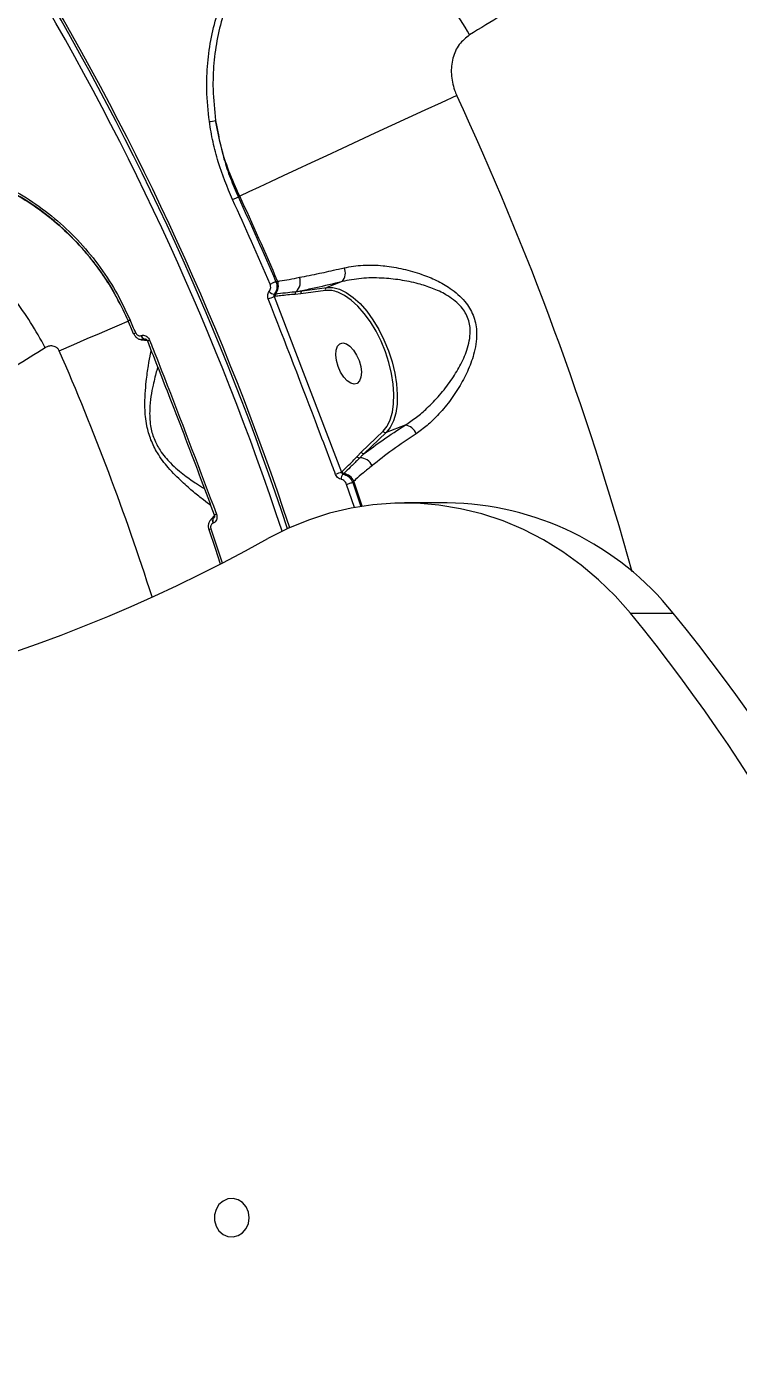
# Model space of a CAD drawing. Header units: millimetres. Extents: x -7245 to 6306, y -6696 to 5973.
# Drawn here: x -2604.2 to -2456.4, y 930.6 to 1209.2 of the extents above; entities that cross this region are included whole.
import ezdxf

# ---------------------------------------------------------------- set-up
doc = ezdxf.new("R2010")
doc.units = ezdxf.units.MM
for name, color, linetype in [('DIKOM_ОБЪЕКТ', 7, 'Continuous'), ('DIKOM_РАЗМЕР_ЗОНА', 7, 'Continuous'), ('DIKOM_РАЗМЕР_ОБЪЕКТА', 7, 'Continuous')]:
    doc.layers.add(name, color=color, linetype=linetype)
doc.styles.add('style1', font='arial.ttf', dxfattribs={"width": 0.8})
doc.dimstyles.new('1-50', dxfattribs={"dimtxt": 300, "dimasz": 200, "dimexe": 100, "dimexo": 0, "dimgap": 100, "dimtad": 1, "dimtxsty": 'style1', "dimcen": 200, "dimclrd": 7, "dimclre": 7, "dimclrt": 7, "dimadec": 1, "dimazin": 2, "dimtfac": 1, "dimtmove": 0, "dimatfit": 2, "dimfxl": 0, "dimlwd": 25, "dimlwe": 18, "dimarcsym": 0})

# ---------------------------------------------------------------- blocks, each defined once
blk = doc.blocks.new('*D10')
at = {"layer": 'Defpoints', "color": 0, "transparency": 16777216}
for p in [(-4365.71, 2792.53), (4306.16, 475.6), (4306.16, -5965.27)]:
    blk.add_point(p, dxfattribs=at)
at = {"layer": 'DIKOM_РАЗМЕР_ОБЪЕКТА', "color": 7, "lineweight": 18, "transparency": 16777216}
for p, q in [((-4365.71, 2792.53), (-4365.71, -6065.27)), ((4306.16, 475.6), (4306.16, -6065.27))]:
    blk.add_line(p, q, dxfattribs=at)
at = {"layer": 'DIKOM_РАЗМЕР_ОБЪЕКТА', "color": 7, "lineweight": 25, "transparency": 16777216}
blk.add_line((-4165.71, -5965.27), (4106.16, -5965.27), dxfattribs=at)
at = {"layer": 'DIKOM_РАЗМЕР_ОБЪЕКТА', "color": 7, "transparency": 16777216}
for points in [[(-4165.71, -5931.93), (-4165.71, -5998.6), (-4365.71, -5965.27)], [(4106.16, -5931.93), (4106.16, -5998.6), (4306.16, -5965.27)]]:
    blk.add_solid(points, dxfattribs=at)
at = {"layer": 'DIKOM_РАЗМЕР_ОБЪЕКТА', "color": 7, "transparency": 16777216, "insert": (-85.78, -5712.1), "char_height": 300, "attachment_point": 5, "style": 'style1'}
blk.add_mtext('8650', dxfattribs=at)
blk = doc.blocks.new('*D11')
at = {"layer": 'Defpoints', "color": 0, "transparency": 16777216}
for p in [(-3472.32, 4472.83), (-6199.73, -2928.86), (1850.21, -2928.86)]:
    blk.add_point(p, dxfattribs=at)
at = {"layer": 'DIKOM_РАЗМЕР_ОБЪЕКТА', "color": 7, "lineweight": 18, "transparency": 16777216}
for p, q in [((-3472.32, 4472.83), (-6299.73, 4472.83)), ((1850.21, -2928.86), (-6299.73, -2928.86))]:
    blk.add_line(p, q, dxfattribs=at)
at = {"layer": 'DIKOM_РАЗМЕР_ОБЪЕКТА', "color": 7, "lineweight": 25, "transparency": 16777216}
blk.add_line((-6199.73, 4272.83), (-6199.73, -2728.86), dxfattribs=at)
at = {"layer": 'DIKOM_РАЗМЕР_ОБЪЕКТА', "color": 7, "transparency": 16777216}
for points in [[(-6233.06, 4272.83), (-6166.39, 4272.83), (-6199.73, 4472.83)], [(-6233.06, -2728.86), (-6166.39, -2728.86), (-6199.73, -2928.86)]]:
    blk.add_solid(points, dxfattribs=at)
at = {"layer": 'DIKOM_РАЗМЕР_ОБЪЕКТА', "color": 7, "transparency": 16777216, "insert": (-6452.9, 984.54), "char_height": 300, "attachment_point": 5, "rotation": 90, "style": 'style1'}
blk.add_mtext('7400', dxfattribs=at)
blk = doc.blocks.new('*D13')
at = {"layer": 'Defpoints', "color": 0, "transparency": 16777216}
for p in [(-4231.86, 5972.83), (-6795, -4928.88), (1792.4, -4928.88)]:
    blk.add_point(p, dxfattribs=at)
at = {"layer": 'DIKOM_РАЗМЕР_ЗОНА', "color": 7, "lineweight": 18, "transparency": 16777216}
for p, q in [((-4231.86, 5972.83), (-6895, 5972.83)), ((1792.4, -4928.88), (-6895, -4928.88))]:
    blk.add_line(p, q, dxfattribs=at)
at = {"layer": 'DIKOM_РАЗМЕР_ЗОНА', "color": 7, "lineweight": 25, "transparency": 16777216}
blk.add_line((-6795, 5772.83), (-6795, -4728.88), dxfattribs=at)
at = {"layer": 'DIKOM_РАЗМЕР_ЗОНА', "color": 7, "transparency": 16777216}
for points in [[(-6828.33, 5772.83), (-6761.67, 5772.83), (-6795, 5972.83)], [(-6828.33, -4728.88), (-6761.67, -4728.88), (-6795, -4928.88)]]:
    blk.add_solid(points, dxfattribs=at)
at = {"layer": 'DIKOM_РАЗМЕР_ЗОНА', "color": 7, "transparency": 16777216, "insert": (-7048.17, 972.94), "char_height": 300, "attachment_point": 5, "rotation": 90, "style": 'style1'}
blk.add_mtext('10900', dxfattribs=at)

msp = doc.modelspace()

# ---------------------------------------------------------------- linework, layer by layer
at = {"layer": 'DIKOM_ОБЪЕКТ', "color": 7, "linetype": 'Continuous', "lineweight": 15}
for p, q in [((-2559.945, 1174.08), (-2560.23, 1173.911)), ((-2552.417, 1156.34), (-2552.079, 1156.387)), ((-2538.687, 1156.328), (-2541.887, 1155.1)), ((-2547.246, 1153.79), (-2548.429, 1153.676)), ((-2542.141, 1154.47), (-2547.246, 1153.79)), ((-2546.993, 1154.419), (-2541.887, 1155.1)), ((-2552.595, 1153.244), (-2552.78, 1153.22)), ((-2552.78, 1153.22), (-2538.792, 1116.736)), ((-2580.413, 1145.097), (-2580.391, 1145.106)), ((-2579.624, 1144.364), (-2579.645, 1144.356)), ((-2579.645, 1144.356), (-2579.443, 1144.327)), ((-2579.487, 1144.371), (-2579.624, 1144.364)), ((-2579.087, 1143.993), (-2579.087, 1143.993)), ((-2525.554, 1126.529), (-2529.546, 1124.997)), ((-2534.713, 1120.903), (-2530.174, 1125.28)), ((-2529.546, 1124.997), (-2534.085, 1120.62)), ((-2535.567, 1120.022), (-2534.713, 1120.903)), ((-2538.792, 1116.736), (-2538.744, 1116.783)), ((-2538.328, 1116.478), (-2538.482, 1116.33)), ((-2536.222, 1114.875), (-2536.486, 1114.625)), ((-2536.486, 1114.625), (-2534.811, 1109.622)), ((-2534.481, 1109.674), (-2536.222, 1114.875)), ((-2536.137, 1109.395), (-2537.746, 1114.198)), ((-2516.843, 1110.345), (-2525.722, 1110.345)), ((-2565.446, 1106.171), (-2565.467, 1106.162)), ((-2565.274, 1107.369), (-2565.393, 1107.227)), ((-2565.393, 1107.227), (-2565.371, 1107.235)), ((-2565.371, 1107.235), (-2565.227, 1107.353)), ((-2565.221, 1107.87), (-2565.221, 1107.869)), ((-2565.921, 1104.977), (-2563.568, 1097.91)), ((-2478.798, 1087.448), (-2469.918, 1087.448))]:
    msp.add_line(p, q, dxfattribs=at)
at = {"layer": 'DIKOM_ОБЪЕКТ', "color": 7, "linetype": 'Continuous', "lineweight": 15, "flags": 128}
for points in [[(-2514.874, 1195.001), (-2518.142, 1193.484), (-2521.506, 1191.923), (-2524.933, 1190.332), (-2528.393, 1188.726), (-2531.854, 1187.119), (-2535.285, 1185.526), (-2538.655, 1183.963), (-2541.931, 1182.442), (-2545.086, 1180.977), (-2548.089, 1179.583), (-2550.914, 1178.272), (-2553.536, 1177.055), (-2555.928, 1175.944), (-2558.071, 1174.95), (-2559.945, 1174.08)], [(-2561.437, 1173.351), (-2561.277, 1173.426), (-2561.107, 1173.504), (-2560.934, 1173.585), (-2560.764, 1173.663), (-2560.602, 1173.738), (-2560.456, 1173.806), (-2560.331, 1173.864), (-2560.23, 1173.911)], [(-2553.642, 1155.82), (-2553.479, 1155.889), (-2553.307, 1155.962), (-2553.131, 1156.037), (-2552.958, 1156.111), (-2552.795, 1156.18), (-2552.647, 1156.243), (-2552.52, 1156.297), (-2552.417, 1156.34)], [(-2541.887, 1155.1), (-2540.601, 1155.092), (-2539.234, 1154.743), (-2537.817, 1154.058), (-2536.38, 1153.054), (-2534.956, 1151.752), (-2533.574, 1150.181), (-2532.266, 1148.374), (-2531.06, 1146.373), (-2529.982, 1144.22), (-2529.057, 1141.962), (-2528.304, 1139.65), (-2527.74, 1137.333), (-2527.376, 1135.063), (-2527.223, 1132.889), (-2527.281, 1130.858), (-2527.551, 1129.016), (-2528.026, 1127.403), (-2528.696, 1126.053), (-2529.546, 1124.997)], [(-2529.191, 1126.569), (-2528.7, 1127.613), (-2528.239, 1129.177), (-2527.978, 1130.964), (-2527.921, 1132.933), (-2528.07, 1135.041), (-2528.423, 1137.242), (-2528.969, 1139.489), (-2529.7, 1141.731), (-2530.597, 1143.92), (-2531.642, 1146.008), (-2532.811, 1147.949), (-2534.08, 1149.701), (-2535.42, 1151.224), (-2536.801, 1152.487), (-2538.194, 1153.46), (-2539.559, 1154.12)], [(-2597.405, 1141.95), (-2594.374, 1143.269), (-2591.591, 1144.479), (-2589.077, 1145.573), (-2586.853, 1146.54), (-2584.935, 1147.374), (-2583.339, 1148.068), (-2583.124, 1148.162)], [(-2539.507, 1138.695), (-2539.845, 1139.913), (-2539.978, 1141.081), (-2539.897, 1142.104), (-2539.609, 1142.9), (-2539.136, 1143.405), (-2538.516, 1143.576), (-2537.801, 1143.401), (-2537.048, 1142.894), (-2536.318, 1142.096), (-2535.67, 1141.071), (-2535.156, 1139.902), (-2534.819, 1138.684), (-2534.685, 1137.516), (-2534.766, 1136.493), (-2535.054, 1135.697), (-2535.527, 1135.193), (-2536.147, 1135.021), (-2536.862, 1135.196), (-2537.616, 1135.703), (-2538.346, 1136.501), (-2538.994, 1137.526), (-2539.507, 1138.695)], [(-2530.174, 1125.28), (-2529.35, 1126.304), (-2529.191, 1126.569)], [(-2537.746, 1114.198), (-2537.578, 1114.254), (-2537.4, 1114.314), (-2537.22, 1114.376), (-2537.042, 1114.436), (-2536.874, 1114.493), (-2536.721, 1114.545), (-2536.591, 1114.59), (-2536.486, 1114.625)], [(-2478.798, 1087.448), (-2481.992, 1091.053), (-2485.414, 1094.396), (-2489.044, 1097.457), (-2492.865, 1100.222), (-2496.856, 1102.677), (-2500.997, 1104.809), (-2505.266, 1106.605), (-2509.641, 1108.058), (-2514.1, 1109.16), (-2518.619, 1109.905), (-2523.175, 1110.288), (-2527.745, 1110.309), (-2532.303, 1109.967), (-2536.827, 1109.264), (-2541.294, 1108.203), (-2545.68, 1106.79), (-2549.963, 1105.032), (-2554.12, 1102.939)], [(-2566.362, 1104.828), (-2565.069, 1100.985), (-2563.987, 1097.695)], [(-2557.969, 961.896), (-2558.13, 963.075), (-2558.599, 964.149), (-2559.334, 965.023), (-2560.27, 965.619), (-2561.323, 965.885), (-2562.401, 965.795), (-2563.407, 965.36), (-2564.251, 964.617), (-2564.86, 963.631), (-2565.179, 962.492), (-2565.179, 961.3), (-2564.86, 960.16), (-2564.251, 959.175), (-2563.407, 958.432), (-2562.401, 957.996), (-2561.323, 957.907), (-2560.27, 958.172), (-2559.334, 958.768), (-2558.599, 959.642), (-2558.13, 960.717), (-2557.969, 961.896)]]:
    msp.add_lwpolyline(points, dxfattribs=at)
at = {"layer": 'DIKOM_ОБЪЕКТ', "color": 7, "linetype": 'Continuous', "lineweight": 15}
for centre, radius, start, end in [((-3101.08, 922.896), 579.133, 18.272481, 30.901152), ((-3101.08, 922.896), 580.367, 18.287248, 30.901446), ((-3101.08, 922.896), 580.869, 18.292511, 30.901446), ((-2605.723, 1152.978), 108.284, 30.26916, 38.0972), ((-3101.08, 922.896), 646.281, 15.540675, 24.899779), ((-2566.454, 1193.989), 4.449, 272.60946, 289.71071), ((-3101.08, 922.896), 594.93, 23.048769, 24.89662), ((-3101.08, 922.896), 596.261, 23.048769, 24.89662), ((-3101.08, 922.896), 596.591, 23.040116, 24.899779), ((-2540.58, 1158.094), 2.589, 316.98414, 25.32068), ((-2554.639, 1155.451), 2.725, 321.54852, 20.08304), ((-2550.005, 1156.25), 2.655, 311.90011, 21.42357), ((-2552.666, 1155.236), 1.518, 220.38562, 266.23633), ((-2552.08, 1153.417), 0.543, 141.38121, 198.53582), ((-2547.928, 1153.842), 0.528, 125.1115, 198.32067), ((-2546.776, 1153.966), 0.502, 115.53431, 200.53372), ((-2541.67, 1154.646), 0.503, 115.60471, 200.41877), ((-2541.572, 1148.965), 5.535, 68.66441, 95.89968), ((-2670.024, 1105.666), 78.867, 27.91768, 36.69305), ((-2575.65, 1209.085), 60.365, 290.99728, 292.26318), ((-3101.08, 922.896), 564.822, 23.20971, 23.50485), ((-3101.08, 922.896), 565.287, 23.20971, 23.50485), ((-2603.225, 1195.545), 54.38, 293.00761, 293.49757), ((-2579.435, 1145.342), 1.008, 194.0626, 257.92979), ((-2579.413, 1145.35), 1.008, 194.01252, 257.94302), ((-2580.487, 1148.539), 4.756, 287.11311, 292.7736), ((-3101.08, 922.896), 549.248, 17.80811, 23.50485), ((-2526.035, 1123.615), 2.953, 22.27828, 80.6303), ((-2529.697, 1125.501), 0.526, 204.86844, 286.65074), ((-2535.076, 1120.272), 0.552, 207.04038, 277.52648), ((-2534.235, 1121.125), 0.527, 204.88108, 286.56578), ((-2535.009, 1116.885), 2.841, 24.83685, 89.88188), ((-2522.034, 1069.528), 50.094, 109.54379, 111.06977), ((-2537.249, 1115.228), 1.654, 138.22565, 178.93887), ((-2538.235, 1117.04), 0.57, 206.80857, 260.63819), ((-2538.801, 1113.673), 2.845, 24.99988, 80.43445), ((-2517.514, 1049.437), 60.911, 38.61196, 89.36857), ((-2564.577, 1106.635), 1.007, 144.03111, 207.9728), ((-2564.555, 1106.643), 1.008, 144.049, 207.95492), ((-2562.932, 1102.836), 5.53, 109.57357, 114.43982), ((-2588.838, 1171.621), 70.474, 288.59907, 288.97703), ((-2713.418, 1388.24), 326.76, 240.82311, 299.17689), ((-2756.428, 860.107), 358.834, 17.61075, 39.31286), ((-2747.548, 860.107), 358.834, 17.61075, 39.31286)]:
    msp.add_arc(centre, radius, start, end, dxfattribs=at)
for points, knots in [([(-2073.021, 1475.165), (-2074.106, 1474.508), (-2076.28, 1473.192), (-2080.835, 1470.435), (-2086.31, 1467.12), (-2092.77, 1463.209), (-2100.163, 1458.731), (-2108.48, 1453.694), (-2117.724, 1448.095), (-2127.861, 1441.952), (-2138.852, 1435.292), (-2150.643, 1428.145), (-2163.181, 1420.544), (-2176.436, 1412.505), (-2190.4, 1404.035), (-2205.036, 1395.153), (-2220.289, 1385.894), (-2236.088, 1376.299), (-2252.358, 1366.414), (-2269.061, 1356.259), (-2286.181, 1345.848), (-2303.677, 1335.199), (-2321.486, 1324.354), (-2339.523, 1313.362), (-2357.704, 1302.275), (-2375.988, 1291.114), (-2394.346, 1279.898), (-2412.746, 1268.643), (-2431.117, 1257.396), (-2449.371, 1246.205), (-2467.428, 1235.122), (-2483.899, 1224.995), (-2498.829, 1215.805), (-2507.744, 1210.308), (-2512.202, 1207.56)], [0, 0, 0, 0, 0.0315567, 0.0632127, 0.0949195, 0.1266264, 0.1582827, 0.1898394, 0.2213972, 0.2530542, 0.2847622, 0.3164697, 0.3481268, 0.379685, 0.4112653, 0.4429441, 0.4746739, 0.5064041, 0.5380837, 0.5696637, 0.6012948, 0.6330253, 0.6648064, 0.6965873, 0.7283188, 0.7599499, 0.7916589, 0.8234676, 0.8553265, 0.887186, 0.9189949, 0.950705, 0.9753526, 1, 1, 1, 1]), ([(-2566.251, 1189.545), (-2566.487, 1191.748), (-2566.921, 1195.81), (-2566.681, 1201.692), (-2565.916, 1207.118), (-2564.566, 1212.363), (-2562.637, 1217.358), (-2560.168, 1222.052), (-2557.182, 1226.405), (-2553.687, 1230.339), (-2549.771, 1233.869), (-2546.829, 1235.805), (-2545.36, 1236.771)], [0, 0, 0, 0, 0.1166807, 0.2150877, 0.3138012, 0.4121998, 0.5100623, 0.6082283, 0.7060833, 0.803952, 0.9021291, 1, 1, 1, 1]), ([(-2544.558, 1236.081), (-2545.995, 1235.135), (-2548.873, 1233.241), (-2552.701, 1229.784), (-2556.119, 1225.931), (-2559.036, 1221.666), (-2561.448, 1217.067), (-2563.329, 1212.172), (-2564.646, 1207.03), (-2565.387, 1201.71), (-2565.617, 1195.944), (-2565.187, 1191.961), (-2564.953, 1189.801)], [0, 0, 0, 0, 0.09777, 0.1958563, 0.2936318, 0.3914611, 0.4895914, 0.5874244, 0.685899, 0.7846774, 0.8831581, 1, 1, 1, 1]), ([(-2512.202, 1207.56), (-2512.978, 1206.941), (-2514.556, 1205.683), (-2515.844, 1202.728), (-2516.159, 1199.42), (-2515.634, 1196.768), (-2515.027, 1195.357), (-2514.874, 1195.001)], [0, 0, 0, 0, 0.2186903, 0.4447821, 0.6794078, 0.9191891, 1, 1, 1, 1]), ([(-2559.945, 1174.08), (-2560.725, 1175.798), (-2562.259, 1179.176), (-2563.935, 1184.461), (-2564.612, 1188.013), (-2564.953, 1189.801)], [0, 0, 0, 0, 0.3395468, 0.6677653, 1, 1, 1, 1]), ([(-2564.953, 1189.801), (-2564.458, 1187.124), (-2563.708, 1183.07), (-2561.925, 1177.792), (-2560.795, 1175.205), (-2560.23, 1173.911)], [0, 0, 0, 0, 0.4928103, 0.7463933, 1, 1, 1, 1]), ([(-2561.437, 1173.351), (-2562.512, 1175.937), (-2564.141, 1179.854), (-2565.555, 1185.333), (-2566.019, 1188.141), (-2566.251, 1189.545)], [0, 0, 0, 0, 0.4927718, 0.7463706, 1, 1, 1, 1]), ([(-2642.179, 1178.184), (-2640.534, 1178.811), (-2637.247, 1180.064), (-2631.855, 1180.951), (-2626.248, 1181.078), (-2620.493, 1180.368), (-2614.71, 1178.838), (-2609.017, 1176.503), (-2603.523, 1173.4), (-2598.335, 1169.568), (-2593.562, 1165.075), (-2589.306, 1159.991), (-2585.582, 1154.421), (-2583.66, 1150.373), (-2582.698, 1148.347)], [0, 0, 0, 0, 0.0836201, 0.1671679, 0.2504152, 0.333852, 0.4173071, 0.5004886, 0.5837425, 0.6671415, 0.7504603, 0.8333965, 0.9166328, 1, 1, 1, 1]), ([(-2625.751, 1180.17), (-2624.957, 1180.137), (-2622.985, 1180.054), (-2619.99, 1179.546), (-2617.029, 1178.848), (-2614.531, 1178.07), (-2611.228, 1176.852), (-2607.007, 1174.864), (-2602.003, 1171.746), (-2597.374, 1168.075), (-2593.981, 1164.724), (-2591.506, 1161.882), (-2589.626, 1159.506), (-2587.501, 1156.455), (-2585.199, 1152.645), (-2583.843, 1149.731), (-2583.114, 1148.166)], [0, 0, 0, 0, 0.0485624, 0.1205603, 0.1785171, 0.2243876, 0.2679785, 0.3746766, 0.4787576, 0.5823271, 0.6836123, 0.7243898, 0.7752901, 0.8380125, 0.9129934, 1, 1, 1, 1]), ([(-2584.78, 1151.571), (-2585.19, 1152.414), (-2586.558, 1155.227), (-2589.57, 1159.608), (-2593.723, 1164.616), (-2598.406, 1169.022), (-2603.489, 1172.79), (-2608.871, 1175.846), (-2614.448, 1178.132), (-2620.115, 1179.687), (-2623.85, 1180.042), (-2625.719, 1180.22)], [0, 0, 0, 0, 0.0507073, 0.1691556, 0.287637, 0.4067942, 0.5250343, 0.6441423, 0.7627851, 0.8812253, 1, 1, 1, 1]), ([(-2547.533, 1157.22), (-2546.179, 1157.477), (-2543.678, 1157.952), (-2540.415, 1158.685), (-2538.635, 1159.108), (-2538.24, 1159.201)], [0, 0, 0, 0, 0.4786918, 0.8843707, 1, 1, 1, 1]), ([(-2538.24, 1159.201), (-2536.959, 1159.425), (-2534.394, 1159.874), (-2531.47, 1159.748), (-2528.669, 1159.457), (-2525.966, 1159.008), (-2522.349, 1157.973), (-2519.068, 1156.631), (-2516.547, 1155.2), (-2514.584, 1153.69), (-2512.84, 1151.922), (-2511.296, 1149.405), (-2510.687, 1146.452), (-2510.785, 1143.845), (-2511.298, 1141.137), (-2512.39, 1138.046), (-2514.166, 1134.628), (-2516.332, 1131.388), (-2518.673, 1128.635), (-2521.009, 1126.382), (-2522.538, 1125.284), (-2523.302, 1124.735)], [0, 0, 0, 0, 0.0726908, 0.1455232, 0.1511271, 0.217327, 0.2835379, 0.3377187, 0.3918184, 0.4254873, 0.4591069, 0.5134545, 0.5679377, 0.6044923, 0.6411211, 0.7029648, 0.7649124, 0.8309043, 0.8968697, 0.9484529, 1, 1, 1, 1]), ([(-2552.417, 1156.34), (-2552.379, 1156.232), (-2552.248, 1155.86), (-2552.184, 1155.182), (-2552.331, 1154.364), (-2552.62, 1153.936), (-2552.766, 1153.721)], [0, 0, 0, 0, 0.1209279, 0.4143797, 0.7068657, 1, 1, 1, 1]), ([(-2552.079, 1156.387), (-2551.92, 1156.407), (-2550.576, 1156.581), (-2548.959, 1156.921), (-2547.533, 1157.22)], [0, 0, 0, 0, 0.1178818, 1, 1, 1, 1]), ([(-2538.687, 1156.328), (-2540.545, 1155.875), (-2543.493, 1155.156), (-2546.047, 1154.618), (-2546.993, 1154.419)], [0, 0, 0, 0, 0.6299029, 1, 1, 1, 1]), ([(-2525.554, 1126.529), (-2524.78, 1127.047), (-2523.231, 1128.082), (-2520.833, 1130.173), (-2518.39, 1132.707), (-2516.088, 1135.667), (-2514.141, 1138.771), (-2512.885, 1141.563), (-2512.218, 1144.012), (-2511.974, 1146.322), (-2512.428, 1148.958), (-2513.877, 1151.137), (-2515.532, 1152.603), (-2517.441, 1153.846), (-2519.891, 1154.98), (-2523.099, 1155.994), (-2526.636, 1156.73), (-2530.618, 1157.12), (-2534.739, 1157.114), (-2537.372, 1156.59), (-2538.687, 1156.328)], [0, 0, 0, 0, 0.0528519, 0.1057357, 0.1732911, 0.2408569, 0.3030082, 0.3650231, 0.4002935, 0.4354602, 0.4861109, 0.5366955, 0.5690574, 0.6014897, 0.6555912, 0.7097946, 0.7774918, 0.8451803, 0.9226657, 1, 1, 1, 1]), ([(-2554.02, 1152.728), (-2554.038, 1152.779), (-2554.113, 1152.987), (-2554.161, 1153.377), (-2554.08, 1153.867), (-2553.908, 1154.124), (-2553.822, 1154.252)], [0, 0, 0, 0, 0.0965627, 0.3986245, 0.6991524, 1, 1, 1, 1]), ([(-2553.822, 1154.252), (-2553.736, 1154.381), (-2553.564, 1154.638), (-2553.484, 1155.128), (-2553.532, 1155.533), (-2553.617, 1155.755), (-2553.642, 1155.82)], [0, 0, 0, 0, 0.292773, 0.5850848, 0.8786932, 1, 1, 1, 1]), ([(-2552.766, 1153.721), (-2552.792, 1153.678), (-2552.845, 1153.592), (-2552.855, 1153.43), (-2552.823, 1153.304), (-2552.789, 1153.236), (-2552.78, 1153.22)], [0, 0, 0, 0, 0.2926617, 0.5918272, 0.9001942, 1, 1, 1, 1]), ([(-2552.766, 1153.721), (-2552.744, 1153.724), (-2552.657, 1153.736), (-2552.57, 1153.748), (-2552.504, 1153.756)], [0, 0, 0, 0, 0.2500474, 1, 1, 1, 1]), ([(-2548.429, 1153.676), (-2549.456, 1153.588), (-2550.853, 1153.469), (-2552.23, 1153.291), (-2552.595, 1153.244)], [0, 0, 0, 0, 0.7353043, 1, 1, 1, 1]), ([(-2552.504, 1153.756), (-2552.335, 1153.778), (-2551.489, 1153.89), (-2550.082, 1154.077), (-2548.799, 1154.213), (-2548.232, 1154.273)], [0, 0, 0, 0, 0.1222754, 0.6114005, 1, 1, 1, 1]), ([(-2548.232, 1154.273), (-2548.052, 1154.291), (-2547.638, 1154.331), (-2547.226, 1154.387), (-2546.993, 1154.419)], [0, 0, 0, 0, 0.4352247, 1, 1, 1, 1]), ([(-2540.043, 1116.273), (-2540.277, 1116.897), (-2541.447, 1120.018), (-2546.039, 1132.195), (-2550.513, 1143.704), (-2554.02, 1152.728)], [0, 0, 0, 0, 0.0512282, 0.2561292, 1, 1, 1, 1]), ([(-2582.698, 1148.347), (-2582.78, 1148.311), (-2582.944, 1148.24), (-2583.085, 1148.179), (-2583.141, 1148.154), (-2583.118, 1148.164), (-2583.114, 1148.166)], [0, 0, 0, 0, 0.3134359, 0.6268725, 0.940432, 1, 1, 1, 1]), ([(-2581.959, 1145.494), (-2581.846, 1145.28), (-2581.624, 1144.855), (-2581.053, 1144.419), (-2580.616, 1144.32), (-2580.405, 1144.272)], [0, 0, 0, 0, 0.3444442, 0.6834266, 1, 1, 1, 1]), ([(-2581.543, 1145.674), (-2581.542, 1145.672), (-2581.496, 1145.571), (-2581.384, 1145.379), (-2581.172, 1145.194), (-2580.932, 1145.074), (-2580.677, 1145.024), (-2580.498, 1145.073), (-2580.413, 1145.097)], [0, 0, 0, 0, 0.004517, 0.2199534, 0.4356744, 0.568405, 0.7937972, 1, 1, 1, 1]), ([(-2580.391, 1145.106), (-2580.305, 1145.132), (-2580.083, 1145.2), (-2579.686, 1145.167), (-2579.254, 1144.967), (-2578.875, 1144.62), (-2578.722, 1144.309), (-2578.645, 1144.153)], [0, 0, 0, 0, 0.1341463, 0.346886, 0.5631471, 0.7817579, 1, 1, 1, 1]), ([(-2600.335, 1142.592), (-2604.496, 1139.975), (-2612.817, 1134.742), (-2624.654, 1127.272), (-2635.985, 1120.103), (-2647.106, 1113.045), (-2657.885, 1106.184), (-2668.198, 1099.596), (-2677.755, 1093.472), (-2686.485, 1087.858), (-2694.336, 1082.795), (-2701.061, 1078.444), (-2706.692, 1074.791), (-2711.291, 1071.8), (-2714.986, 1069.393), (-2717.752, 1067.588), (-2719.44, 1066.485), (-2720.186, 1065.997), (-2720.027, 1066.101), (-2719.999, 1066.12)], [0, 0, 0, 0, 0.0566674, 0.1133357, 0.1705668, 0.2277985, 0.2910668, 0.3543836, 0.4176515, 0.4827836, 0.5479705, 0.6131017, 0.6743795, 0.7357031, 0.7969803, 0.860026, 0.9231227, 0.9861676, 1, 1, 1, 1]), ([(-2597.405, 1141.95), (-2597.452, 1142.041), (-2597.551, 1142.231), (-2597.835, 1142.529), (-2598.237, 1142.784), (-2598.891, 1142.987), (-2599.458, 1142.953), (-2599.981, 1142.79), (-2600.194, 1142.671), (-2600.335, 1142.592)], [0, 0, 0, 0, 0.0768605, 0.1605463, 0.3175074, 0.4661549, 0.7625025, 0.8427843, 1, 1, 1, 1]), ([(-2580.405, 1144.242), (-2580.15, 1144.223), (-2579.636, 1144.186), (-2579.302, 1144.115), (-2579.133, 1144.079)], [0, 0, 0, 0, 0.4962413, 1, 1, 1, 1]), ([(-2579.645, 1144.356), (-2579.824, 1144.299), (-2580.072, 1144.22), (-2580.326, 1144.278), (-2580.396, 1144.294)], [0, 0, 0, 0, 0.7218955, 1, 1, 1, 1]), ([(-2579.498, 1144.383), (-2579.512, 1144.385), (-2579.558, 1144.39), (-2579.597, 1144.375), (-2579.624, 1144.364)], [0, 0, 0, 0, 0.2979931, 1, 1, 1, 1]), ([(-2579.498, 1144.385), (-2579.494, 1144.386), (-2579.48, 1144.39), (-2579.397, 1144.365), (-2579.281, 1144.287), (-2579.171, 1144.162), (-2579.107, 1144.053), (-2579.088, 1143.995), (-2579.088, 1143.995)], [0, 0, 0, 0, 0.1489722, 0.395604, 0.5913662, 0.7938885, 0.9982966, 1, 1, 1, 1]), ([(-2579.106, 1143.986), (-2577.55, 1140.04), (-2573.765, 1130.437), (-2569.152, 1118.39), (-2566.137, 1110.277), (-2565.241, 1107.863)], [0, 0, 0, 0, 0.3288612, 0.8003154, 1, 1, 1, 1]), ([(-2578.645, 1144.153), (-2578.401, 1143.533), (-2577.18, 1140.432), (-2572.482, 1128.427), (-2568.162, 1116.989), (-2564.785, 1108.046)], [0, 0, 0, 0, 0.0517166, 0.2585525, 1, 1, 1, 1]), ([(-2565.979, 1109.844), (-2565.985, 1109.848), (-2566.309, 1110.072), (-2567.485, 1110.991), (-2569.441, 1112.543), (-2571.507, 1114.333), (-2573.333, 1116.081), (-2574.707, 1117.556), (-2575.961, 1119.108), (-2577.225, 1120.968), (-2578.459, 1123.42), (-2579.211, 1126.067), (-2579.534, 1128.303), (-2579.67, 1130.575), (-2579.604, 1133.073), (-2579.313, 1136.068), (-2578.902, 1138.952), (-2578.535, 1141.006), (-2578.372, 1141.793), (-2578.328, 1142.006)], [0, 0, 0, 0, 0.0016512, 0.0865382, 0.1756368, 0.2647004, 0.3141151, 0.3634837, 0.4021631, 0.4407619, 0.4978949, 0.5551626, 0.5936827, 0.6322775, 0.6988327, 0.765528, 0.8644372, 0.9633368, 1, 1, 1, 1]), ([(-2576.965, 1138.533), (-2577.033, 1138.324), (-2577.347, 1137.351), (-2577.861, 1135.261), (-2578.399, 1132.512), (-2578.647, 1130.203), (-2578.659, 1128.11), (-2578.466, 1126.082), (-2577.836, 1123.668), (-2576.665, 1121.472), (-2575.441, 1119.854), (-2574.2, 1118.508), (-2572.826, 1117.25), (-2570.972, 1115.772), (-2569.024, 1114.397), (-2567.808, 1113.658), (-2567.28, 1113.337)], [0, 0, 0, 0, 0.0354956, 0.1650635, 0.2508755, 0.3364804, 0.3845509, 0.4325009, 0.5019286, 0.5712556, 0.6193695, 0.6676005, 0.7309306, 0.7943485, 0.9107715, 1, 1, 1, 1]), ([(-2534.085, 1120.62), (-2532.816, 1121.561), (-2530.253, 1123.463), (-2527.132, 1125.5), (-2525.554, 1126.529)], [0, 0, 0, 0, 0.4947725, 1, 1, 1, 1]), ([(-2523.302, 1124.735), (-2524.973, 1123.604), (-2528.361, 1121.311), (-2531.132, 1119.129), (-2532.424, 1118.084), (-2532.431, 1118.078)], [0, 0, 0, 0, 0.4914068, 0.9970602, 1, 1, 1, 1]), ([(-2538.744, 1116.783), (-2537.983, 1117.53), (-2536.911, 1118.583), (-2535.87, 1119.697), (-2535.567, 1120.022)], [0, 0, 0, 0, 0.7088438, 1, 1, 1, 1]), ([(-2534.085, 1120.62), (-2534.222, 1120.492), (-2534.533, 1120.201), (-2534.835, 1119.896), (-2535.003, 1119.726)], [0, 0, 0, 0, 0.4401969, 1, 1, 1, 1]), ([(-2535.003, 1119.726), (-2535.136, 1119.592), (-2535.797, 1118.923), (-2536.918, 1117.837), (-2537.88, 1116.91), (-2538.328, 1116.478)], [0, 0, 0, 0, 0.1178644, 0.589479, 1, 1, 1, 1]), ([(-2532.431, 1118.078), (-2533.056, 1117.579), (-2534.311, 1116.576), (-2535.519, 1115.563), (-2536.107, 1114.988), (-2536.222, 1114.875)], [0, 0, 0, 0, 0.4438749, 0.8911104, 1, 1, 1, 1]), ([(-2538.902, 1115.259), (-2538.928, 1115.264), (-2539.107, 1115.3), (-2539.432, 1115.447), (-2539.816, 1115.797), (-2539.967, 1116.115), (-2540.043, 1116.273)], [0, 0, 0, 0, 0.052274, 0.3651177, 0.6827779, 1, 1, 1, 1]), ([(-2537.746, 1114.198), (-2537.816, 1114.359), (-2537.957, 1114.681), (-2538.331, 1115.043), (-2538.667, 1115.211), (-2538.861, 1115.251), (-2538.902, 1115.259)], [0, 0, 0, 0, 0.3076199, 0.6156571, 0.9189693, 1, 1, 1, 1]), ([(-2538.792, 1116.736), (-2538.777, 1116.674), (-2538.748, 1116.552), (-2538.646, 1116.412), (-2538.548, 1116.348), (-2538.49, 1116.332), (-2538.482, 1116.33)], [0, 0, 0, 0, 0.334271, 0.6548642, 0.9511711, 1, 1, 1, 1]), ([(-2538.482, 1116.33), (-2538.413, 1116.317), (-2538.087, 1116.253), (-2537.517, 1115.985), (-2536.87, 1115.405), (-2536.614, 1114.885), (-2536.486, 1114.625)], [0, 0, 0, 0, 0.0813438, 0.3858671, 0.693715, 1, 1, 1, 1]), ([(-2565.956, 1106.827), (-2566.081, 1106.678), (-2566.351, 1106.355), (-2566.496, 1105.703), (-2566.49, 1105.16), (-2566.368, 1104.89), (-2566.343, 1104.834)], [0, 0, 0, 0, 0.2727517, 0.5907239, 0.9164579, 1, 1, 1, 1]), ([(-2565.196, 1107.774), (-2565.288, 1107.647), (-2565.491, 1107.37), (-2565.839, 1107.005), (-2566.028, 1106.807)], [0, 0, 0, 0, 0.4572942, 1, 1, 1, 1]), ([(-2565.467, 1106.162), (-2565.48, 1106.157), (-2565.581, 1106.118), (-2565.75, 1105.999), (-2565.895, 1105.784), (-2565.977, 1105.529), (-2565.997, 1105.263), (-2565.945, 1105.066), (-2565.921, 1104.977)], [0, 0, 0, 0, 0.0337709, 0.2523212, 0.4703968, 0.597818, 0.8191597, 1, 1, 1, 1]), ([(-2565.965, 1106.833), (-2565.96, 1106.84), (-2565.849, 1107.014), (-2565.626, 1107.127), (-2565.42, 1107.215), (-2565.393, 1107.227)], [0, 0, 0, 0, 0.0344082, 0.870576, 1, 1, 1, 1]), ([(-2564.785, 1108.046), (-2564.738, 1107.879), (-2564.644, 1107.546), (-2564.693, 1107.035), (-2564.88, 1106.597), (-2565.153, 1106.306), (-2565.364, 1106.208), (-2565.446, 1106.171)], [0, 0, 0, 0, 0.2182672, 0.4366418, 0.6529944, 0.865659, 1, 1, 1, 1]), ([(-2565.371, 1107.235), (-2565.344, 1107.245), (-2565.307, 1107.259), (-2565.277, 1107.291), (-2565.269, 1107.3)], [0, 0, 0, 0, 0.7334321, 1, 1, 1, 1]), ([(-2565.223, 1107.868), (-2565.217, 1107.854), (-2565.187, 1107.786), (-2565.167, 1107.65), (-2565.173, 1107.488), (-2565.212, 1107.367), (-2565.252, 1107.309), (-2565.263, 1107.301), (-2565.267, 1107.298)], [0, 0, 0, 0, 0.0490479, 0.2500563, 0.4464091, 0.6523993, 0.8785193, 1, 1, 1, 1])]:
    msp.add_open_spline(points, degree=3, knots=knots, dxfattribs=at)

# ---------------------------------------------------------------- dimensions: what is measured, and where the dimension line sits
at = {"layer": 'DIKOM_РАЗМЕР_ЗОНА'}
dim = msp.add_linear_dim(base=(-6795.001, -4928.879), p1=(-4231.865, 5972.834), p2=(1792.398, -4928.879), angle=90, text='10900', dimstyle='1-50', dxfattribs=at)
dim.commit()
dim.dimension.update_dxf_attribs({"geometry": '*D13', "text_midpoint": (-6795.001, 972.936), "dimtype": 160})
at = {"layer": 'DIKOM_РАЗМЕР_ОБЪЕКТА'}
dim = msp.add_linear_dim(base=(-6199.728, -2928.864), p1=(-3472.315, 4472.834), p2=(1850.213, -2928.864), angle=90, text='7400', dimstyle='1-50', dxfattribs=at)
dim.commit()
dim.dimension.update_dxf_attribs({"geometry": '*D11', "text_midpoint": (-6199.728, 984.539), "dimtype": 160})
dim = msp.add_linear_dim(base=(4306.158, -5965.268), p1=(-4365.714, 2792.532), p2=(4306.158, 475.605), text='8650', dimstyle='1-50', dxfattribs=at)
dim.commit()
dim.dimension.update_dxf_attribs({"geometry": '*D10', "text_midpoint": (-85.784, -5965.268), "dimtype": 160})

doc.saveas('drawing.dxf')
